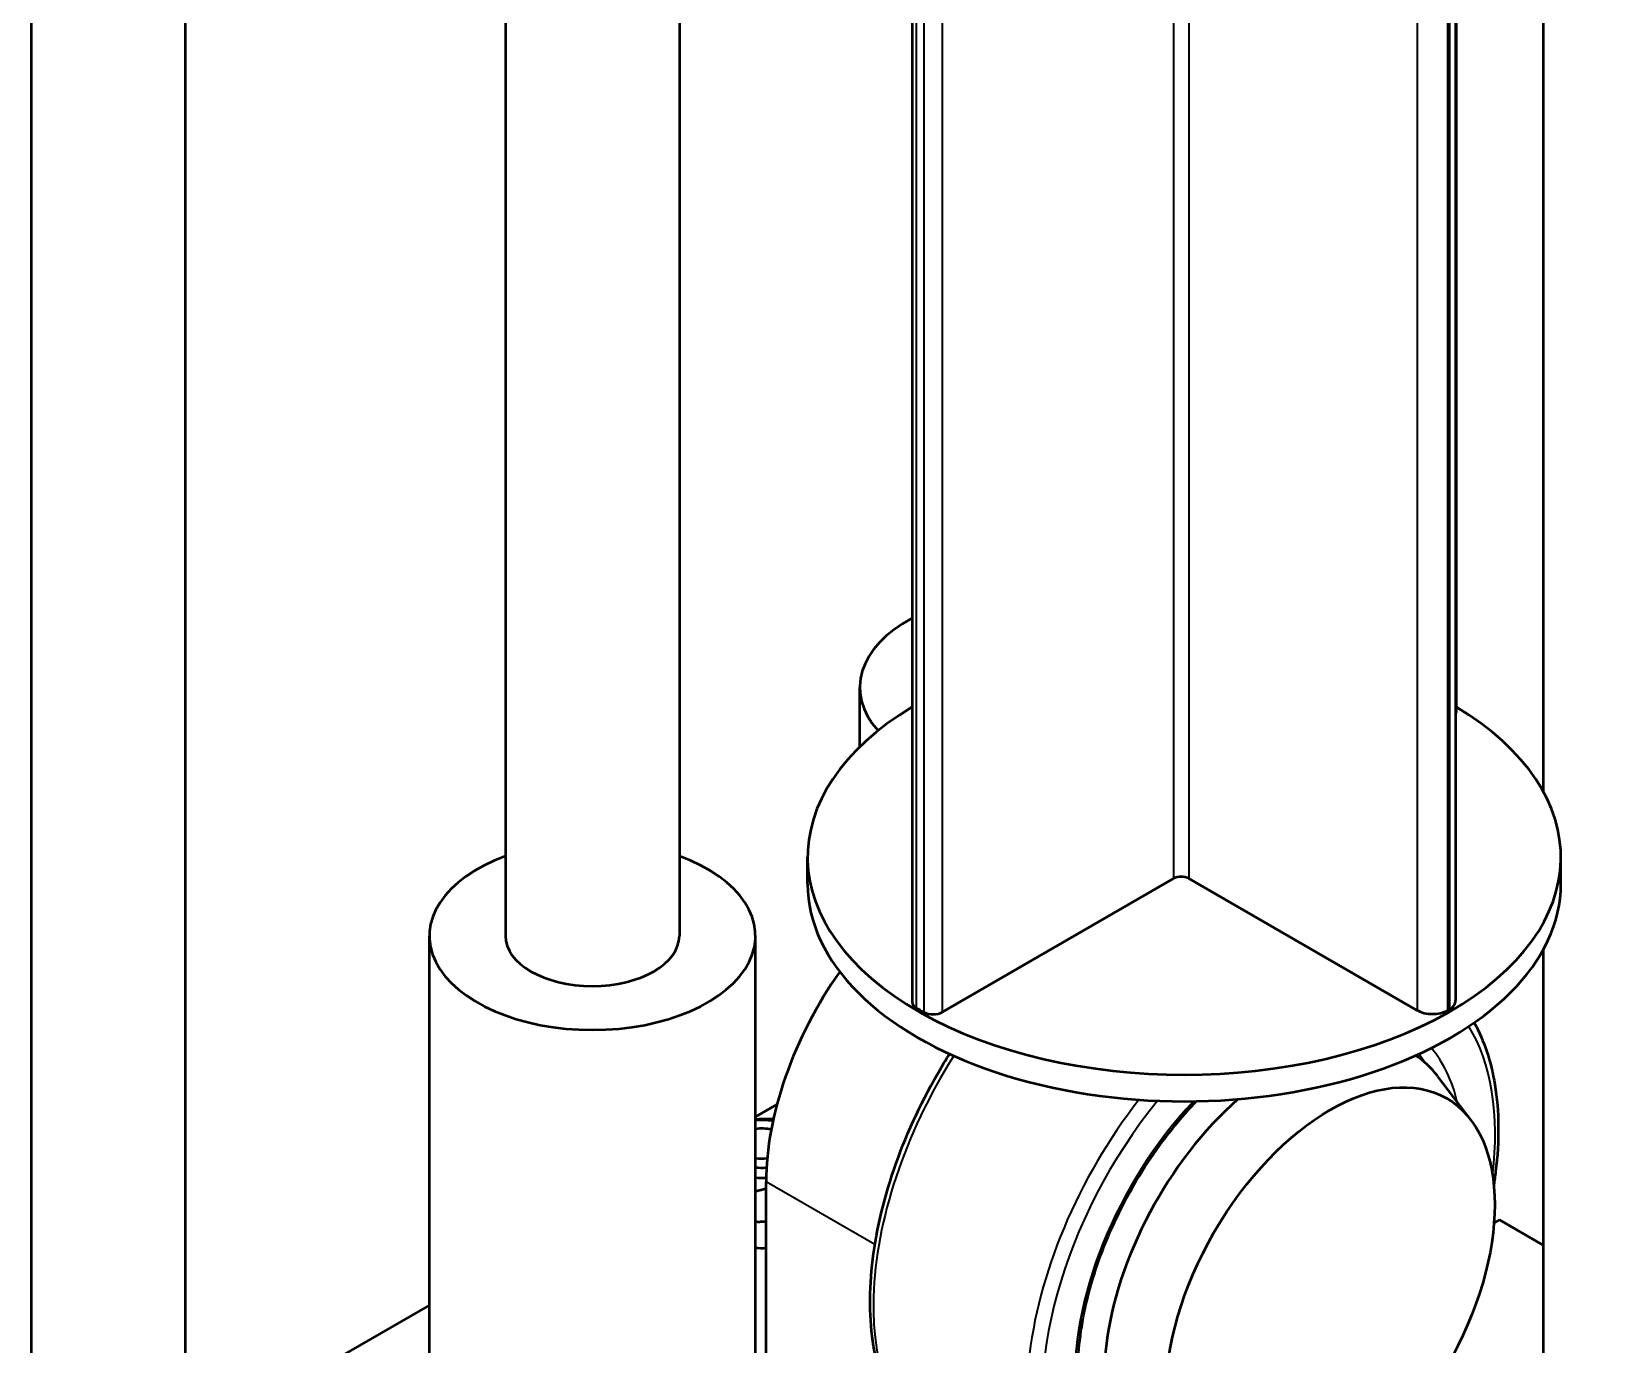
# Model space of a CAD drawing. Header units: millimetres. Extents: x -2015 to 3360, y -4745 to 2376.
# Drawn here: x 1912.2 to 1984.3, y 682.3 to 742.7 of the extents above; entities that cross this region are included whole.
import ezdxf

# ---------------------------------------------------------------- set-up
doc = ezdxf.new("R2010")
doc.units = ezdxf.units.MM
doc.header["$LTSCALE"] = 8
doc.layers.add('Visible (ISO)', color=7, linetype='Continuous', lineweight=50)
doc.layers.add('Visible Narrow (ISO)', color=7, linetype='Continuous', lineweight=35)

msp = doc.modelspace()

# ---------------------------------------------------------------- linework, layer by layer
at = {"layer": 'Visible (ISO)'}
for p, q in [((1912.242, 643.53), (1912.242, 863.984)), ((1919.313, 783.085), (1919.313, 647.612)), ((1934.051, 774.576), (1934.051, 701.14)), ((1977.76, 770.776), (1977.76, 698.163)), ((1977.783, 770.787), (1977.783, 711.424)), ((1942.051, 770.008), (1942.051, 701.14)), ((1952.766, 765.809), (1952.766, 698.082)), ((1981.781, 765.53), (1981.781, 707.792)), ((1950.35, 709.833), (1950.35, 712.571)), ((1947.95, 703.528), (1947.95, 704.753)), ((1982.6, 703.528), (1982.6, 704.753)), ((1954.144, 697.633), (1964.78, 703.773)), ((1965.487, 703.773), (1975.983, 697.713)), ((1930.551, 674.661), (1930.551, 701.14)), ((1945.551, 674.661), (1945.551, 701.14)), ((1981.781, 700.489), (1981.781, 675.484)), ((1977.397, 697.713), (1977.468, 697.754)), ((1978.453, 692.679), (1976.935, 694.677)), ((1946.54, 693.385), (1945.551, 692.814)), ((1946.042, 678.401), (1946.042, 689.831)), ((1979.771, 688.076), (1979.525, 687.934)), ((1981.781, 686.915), (1979.771, 688.076)), ((1930.551, 684.154), (1925.525, 681.252))]:
    msp.add_line(p, q, dxfattribs=at)
for centre, major_axis, start_param, end_param in [((1957.85, 712.571), (-7.5, 0), 5.457247, 6.761327), ((1965.275, 704.753), (-17.325, 0), 5.519076, 10.188888), ((1977.183, 711.424), (0.6, 0), 6.005505, 6.283185), ((1938.051, 701.14), (-7.5, 0), 5.274925, 10.433038), ((1965.133, 703.569), (0.5, 0), 0.785398, 2.356194), ((1965.275, 703.528), (-17.325, 0), 0, 3.141593), ((1938.051, 701.14), (4, 0), 3.141593, 6.283185), ((1954.315, 694.608), (5.85, 10.132), 1.417819, 2.356194), ((1953.366, 698.082), (-0.6, 0), 0, 0.770331), ((1976.76, 698.163), (1, 0), 5.503963, 6.283185), ((1965.275, 704.753), (17.193, 0), 3.911924, 3.942058), ((1953.72, 697.878), (0.6, 0), 3.942058, 5.497787), ((1976.69, 698.122), (1, 0), 3.926991, 5.491612), ((1965.275, 704.753), (17.193, 0), 5.49452, 5.494879), ((1965.275, 704.753), (17.193, 0), 5.500695, 5.501054), ((1969.871, 685.627), (5.85, 10.132), 6.045244, 6.248643), ((1969.871, 685.627), (-5.85, -10.132), 4.187423, 6.521126), ((1945.85, 691.337), (-2.3, 0), 4.489729, 4.842754), ((1945.85, 691.587), (1.193, 0), 1.205046, 1.824057), ((1945.85, 691.587), (-1.193, 0), 1.317535, 1.774683), ((1945.85, 691.337), (1.5, 0), 4.511718, 4.852664), ((1945.85, 691.337), (1.5, 0), 4.511736, 4.852648), ((1945.85, 691.337), (2.3, 0), 4.582024, 4.796314), ((1945.85, 688.076), (-2.25, 0), 1.437518, 1.655929)]:
    msp.add_ellipse(centre, major_axis=major_axis, ratio=0.57735, start_param=start_param, end_param=end_param, dxfattribs=at)
msp.add_ellipse((1971.992, 684.402), major_axis=(5.35, 9.266), ratio=0.57735, dxfattribs=at)
for points, knots in [([(1978.612, 697.144), (1979.07, 696.321), (1979.388, 695.359), (1979.764, 693.075), (1979.774, 691.719), (1979.574, 690.096), (1979.545, 689.895), (1979.514, 689.694)], [4.2599968, 4.2599968, 4.2599968, 4.2599968, 4.5404275, 4.5404275, 4.8647379, 4.8647379, 4.9101015, 4.9101015, 4.9101015, 4.9101015]), ([(1954.127, 677.136), (1953.314, 677.605), (1952.627, 678.288), (1951.555, 680.019), (1951.182, 681.078), (1950.786, 683.485), (1950.776, 684.842), (1951.128, 687.694), (1951.492, 689.19), (1952.551, 692.165), (1953.246, 693.643), (1954.204, 695.265), (1954.339, 695.487), (1954.478, 695.706)], [0.785398, 0.785398, 0.785398, 0.785398, 1.085999, 1.085999, 1.398835, 1.398835, 1.723145, 1.723145, 2.048595, 2.048595, 2.373112, 2.373112, 2.424991, 2.424991, 2.424991, 2.424991]), ([(1962.748, 675.738), (1962.1, 676.112), (1961.562, 676.684), (1960.789, 678.154), (1960.538, 679.025), (1960.337, 680.978), (1960.377, 682.048), (1960.738, 684.3), (1961.06, 685.48), (1961.959, 687.831), (1962.536, 689.001), (1963.887, 691.209), (1964.661, 692.245), (1965.606, 693.286), (1965.722, 693.41), (1965.838, 693.531)], [0.785398, 0.785398, 0.785398, 0.785398, 1.134755, 1.134755, 1.459006, 1.459006, 1.772381, 1.772381, 2.085924, 2.085924, 2.400627, 2.400627, 2.715684, 2.715684, 2.758929, 2.758929, 2.758929, 2.758929])]:
    msp.add_open_spline(points, degree=3, knots=knots, dxfattribs=at)
for points, weights in [([(1945.551, 692.705), (1945.947, 692.736), (1946.376, 692.712)], [1.07292861565, 1.06292798181, 1.03030850722]), ([(1946.042, 689.5), (1945.802, 689.447), (1945.551, 689.372)], [1.0697721915, 1.06189933083, 1.04584735962]), ([(1945.551, 687.993), (1945.802, 687.987), (1946.042, 688.001)], [1.04584735962, 1.06189933083, 1.0697721915])]:
    msp.add_rational_spline(points, weights, degree=2, dxfattribs=at)
at = {"layer": 'Visible Narrow (ISO)'}
for p, q in [((1977.392, 770.59), (1977.392, 697.711)), ((1977.397, 770.592), (1977.397, 697.713)), ((1977.468, 770.628), (1977.468, 697.754)), ((1977.472, 770.63), (1977.472, 697.757)), ((1975.983, 769.88), (1975.983, 697.713)), ((1964.78, 767.238), (1964.78, 703.773)), ((1965.487, 767.429), (1965.487, 703.773)), ((1952.936, 765.789), (1952.936, 697.84)), ((1953.302, 765.752), (1953.302, 697.629)), ((1954.144, 765.687), (1954.144, 697.633)), ((1951.048, 686.941), (1946.042, 689.831))]:
    msp.add_line(p, q, dxfattribs=at)
for centre, major_axis, start_param, end_param in [((1969.164, 686.035), (7.363, 12.752), 5.345208, 5.985001), ((1969.164, 686.035), (6.313, 10.934), 5.737883, 6.075248), ((1961.739, 690.321), (-7.613, -13.185), 4.643177, 6.283185), ((1968.81, 686.239), (6.063, 10.501), 5.994896, 6.059726), ((1968.81, 686.239), (-7.613, -13.185), 4.476121, 6.283185), ((1969.164, 686.035), (-7.363, -12.752), 4.440787, 7.221163), ((1969.164, 686.035), (-6.313, -10.934), 4.326267, 6.828487)]:
    msp.add_ellipse(centre, major_axis=major_axis, ratio=0.57735, start_param=start_param, end_param=end_param, dxfattribs=at)

doc.saveas('drawing.dxf')
